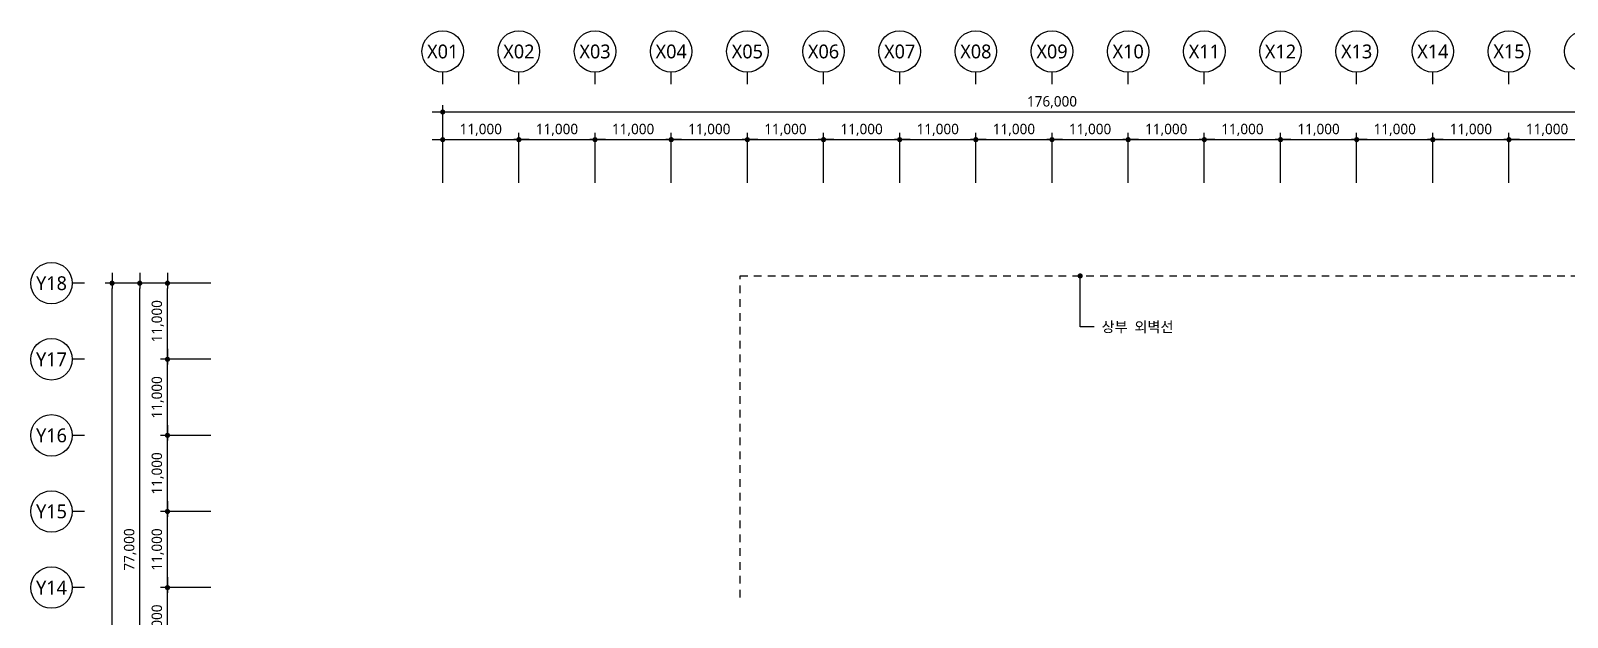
# Model space of a CAD drawing. Header units: millimetres. Extents: x 3546612 to 5615882, y 547008 to 3162891.
# Drawn here: x 4806612 to 5028530, y 702095 to 786891 of the extents above; entities that cross this region are included whole.
import ezdxf
from ezdxf.enums import TextEntityAlignment as Align

# ---------------------------------------------------------------- set-up
doc = ezdxf.new("R2010")
doc.units = ezdxf.units.MM
doc.linetypes.add('HID', pattern=[2, 1.1, -0.9])
for name, color, linetype, lineweight in [('A-AXIS-BUBL', 7, 'Continuous', 25), ('A-DIMS', 7, 'Continuous', 25), ('A-FLXX-HID2', 3, 'HID', 25), ('A-MKXS-LEAD', 7, 'Continuous', 25), ('A-MKXS-TEXT1', 3, 'Continuous', 25), ('A-XXXX-TXT2', 3, 'Continuous', 25)]:
    doc.layers.add(name, color=color, linetype=linetype, lineweight=lineweight)
doc.styles.add('HY울릉도L', font='')
doc.styles.add('돋움체', font='')
doc.styles.add('맑은고딕', font='malgun.ttf')
doc.styles.get('HY울릉도L').set_extended_font_data('HYwulM')
doc.styles.get('돋움체').set_extended_font_data('DotumChe')
doc.dimstyles.new('CDIM', dxfattribs={"dimtxt": 3, "dimasz": 1.5, "dimexe": 2, "dimexo": 1, "dimgap": 1, "dimtad": 1, "dimdec": 0, "dimrnd": 0.5, "dimzin": 0, "dimdsep": 32, "dimlunit": 6, "dimtxsty": 'HY울릉도L', "dimblk1": '_CIDOT', "dimblk2": '_CIDOT', "dimsah": 1, "dimcen": 5.5, "dimclrd": 2, "dimclre": 2, "dimclrt": 7, "dimadec": 0, "dimazin": 0, "dimtfac": 1, "dimtdec": 0, "dimtix": 1, "dimtmove": 2, "dimatfit": 1, "dimldrblk": '_CIDOT', "dimfxl": 1, "dimtolj": 1, "dimtzin": 0, "dimlwd": -1, "dimarcsym": 0})

# ---------------------------------------------------------------- blocks, each defined once
blk = doc.blocks.new('_CIDOT')
at = {"color": 0, "linetype": 'ByBlock'}
blk.add_line((2, 0), (-1, 0), dxfattribs=at)
at = {"color": 0, "linetype": 'ByBlock', "const_width": 0.5}
blk.add_lwpolyline([(-0.25, 0, 1), (0.25, 0, 1)], format="xyb", close=True, dxfattribs=at)
blk = doc.blocks.new('*D20')
at = {"layer": 'A-DIMS', "lineweight": -2, "transparency": 16777216}
for p, q in [((93193, 197121), (85943, 197121)), ((93193, 186121), (85943, 186121))]:
    blk.add_line(p, q, dxfattribs=at)
at = {"layer": 'A-DIMS', "transparency": 16777216}
blk.add_line((86943, 186871), (86943, 196371), dxfattribs=at)
at = {"layer": 'A-DIMS', "transparency": 16777216, "xscale": 750, "yscale": 750, "zscale": 750}
for p, rotation in [((86943, 197121), 90), ((86943, 186121), 270)]:
    blk.add_blockref('_CIDOT', p, dxfattribs=dict(at, rotation=rotation))
at = {"layer": 'A-DIMS', "color": 3, "transparency": 16777216, "insert": (85538, 191621), "char_height": 1500, "attachment_point": 5, "rotation": 90, "style": '맑은고딕'}
blk.add_mtext('\\A1;11,000', dxfattribs=at)
blk = doc.blocks.new('*D21')
at = {"layer": 'A-DIMS', "lineweight": -2, "transparency": 16777216}
for p, q in [((93193, 208121), (85943, 208121)), ((93193, 197121), (85943, 197121))]:
    blk.add_line(p, q, dxfattribs=at)
at = {"layer": 'A-DIMS', "transparency": 16777216}
blk.add_line((86943, 197871), (86943, 207371), dxfattribs=at)
at = {"layer": 'A-DIMS', "transparency": 16777216, "xscale": 750, "yscale": 750, "zscale": 750}
for p, rotation in [((86943, 208121), 90), ((86943, 197121), 270)]:
    blk.add_blockref('_CIDOT', p, dxfattribs=dict(at, rotation=rotation))
at = {"layer": 'A-DIMS', "color": 3, "transparency": 16777216, "insert": (85538, 202621), "char_height": 1500, "attachment_point": 5, "rotation": 90, "style": '맑은고딕'}
blk.add_mtext('\\A1;11,000', dxfattribs=at)
blk = doc.blocks.new('*D22')
at = {"layer": 'A-DIMS', "lineweight": -2, "transparency": 16777216}
for p, q in [((93193, 219121), (85943, 219121)), ((93193, 208121), (85943, 208121))]:
    blk.add_line(p, q, dxfattribs=at)
at = {"layer": 'A-DIMS', "transparency": 16777216}
blk.add_line((86943, 208871), (86943, 218371), dxfattribs=at)
at = {"layer": 'A-DIMS', "transparency": 16777216, "xscale": 750, "yscale": 750, "zscale": 750}
for p, rotation in [((86943, 219121), 90), ((86943, 208121), 270)]:
    blk.add_blockref('_CIDOT', p, dxfattribs=dict(at, rotation=rotation))
at = {"layer": 'A-DIMS', "color": 3, "transparency": 16777216, "insert": (85538, 213621), "char_height": 1500, "attachment_point": 5, "rotation": 90, "style": '맑은고딕'}
blk.add_mtext('\\A1;11,000', dxfattribs=at)
blk = doc.blocks.new('*D23')
at = {"layer": 'A-DIMS', "lineweight": -2, "transparency": 16777216}
for p, q in [((93193, 230121), (85943, 230121)), ((93193, 219121), (85943, 219121))]:
    blk.add_line(p, q, dxfattribs=at)
at = {"layer": 'A-DIMS', "transparency": 16777216}
blk.add_line((86943, 219871), (86943, 229371), dxfattribs=at)
at = {"layer": 'A-DIMS', "transparency": 16777216, "xscale": 750, "yscale": 750, "zscale": 750}
for p, rotation in [((86943, 230121), 90), ((86943, 219121), 270)]:
    blk.add_blockref('_CIDOT', p, dxfattribs=dict(at, rotation=rotation))
at = {"layer": 'A-DIMS', "color": 3, "transparency": 16777216, "insert": (85538, 224621), "char_height": 1500, "attachment_point": 5, "rotation": 90, "style": '맑은고딕'}
blk.add_mtext('\\A1;11,000', dxfattribs=at)
blk = doc.blocks.new('*D24')
at = {"layer": 'A-DIMS', "lineweight": -2, "transparency": 16777216}
for p, q in [((93193, 241121), (85943, 241121)), ((93193, 230121), (85943, 230121))]:
    blk.add_line(p, q, dxfattribs=at)
at = {"layer": 'A-DIMS', "transparency": 16777216}
blk.add_line((86943, 230871), (86943, 240371), dxfattribs=at)
at = {"layer": 'A-DIMS', "transparency": 16777216, "xscale": 750, "yscale": 750, "zscale": 750}
for p, rotation in [((86943, 241121), 90), ((86943, 230121), 270)]:
    blk.add_blockref('_CIDOT', p, dxfattribs=dict(at, rotation=rotation))
at = {"layer": 'A-DIMS', "color": 3, "transparency": 16777216, "insert": (85538, 235621), "char_height": 1500, "attachment_point": 5, "rotation": 90, "style": '맑은고딕'}
blk.add_mtext('\\A1;11,000', dxfattribs=at)
blk = doc.blocks.new('*D26')
at = {"layer": 'A-DIMS', "lineweight": -2, "transparency": 16777216}
for p, q in [((93193, 241121), (77943, 241121)), ((93193, 45121), (77943, 45121))]:
    blk.add_line(p, q, dxfattribs=at)
at = {"layer": 'A-DIMS', "transparency": 16777216}
blk.add_line((78943, 45871), (78943, 240371), dxfattribs=at)
at = {"layer": 'A-DIMS', "transparency": 16777216, "xscale": 750, "yscale": 750, "zscale": 750}
for p, rotation in [((78943, 241121), 90), ((78943, 45121), 270)]:
    blk.add_blockref('_CIDOT', p, dxfattribs=dict(at, rotation=rotation))
at = {"layer": 'A-DIMS', "color": 3, "transparency": 16777216, "insert": (77538, 143121), "char_height": 1500, "attachment_point": 5, "rotation": 90, "style": '맑은고딕'}
blk.add_mtext('\\A1;196,000', dxfattribs=at)
blk = doc.blocks.new('*D29')
at = {"layer": 'A-DIMS', "lineweight": -2, "transparency": 16777216}
for p, q in [((93193, 241121), (81943, 241121)), ((93193, 164121), (81943, 164121))]:
    blk.add_line(p, q, dxfattribs=at)
at = {"layer": 'A-DIMS', "transparency": 16777216}
blk.add_line((82943, 164871), (82943, 240371), dxfattribs=at)
at = {"layer": 'A-DIMS', "transparency": 16777216, "xscale": 750, "yscale": 750, "zscale": 750}
for p, rotation in [((82943, 241121), 90), ((82943, 164121), 270)]:
    blk.add_blockref('_CIDOT', p, dxfattribs=dict(at, rotation=rotation))
at = {"layer": 'A-DIMS', "color": 3, "transparency": 16777216, "insert": (81542, 202621), "char_height": 1500, "attachment_point": 5, "rotation": 90, "style": '맑은고딕'}
blk.add_mtext('\\A1;77,000', dxfattribs=at)
blk = doc.blocks.new('*D30')
at = {"layer": 'A-DIMS', "lineweight": -2, "transparency": 16777216}
for p, q in [((148693, 255621), (148693, 262871)), ((159693, 255621), (159693, 262871))]:
    blk.add_line(p, q, dxfattribs=at)
at = {"layer": 'A-DIMS', "transparency": 16777216}
blk.add_line((149443, 261871), (158943, 261871), dxfattribs=at)
at = {"layer": 'A-DIMS', "transparency": 16777216, "xscale": 750, "yscale": 750, "zscale": 750, "rotation": 180}
blk.add_blockref('_CIDOT', (148693, 261871), dxfattribs=at)
at = {"layer": 'A-DIMS', "transparency": 16777216, "xscale": 750, "yscale": 750, "zscale": 750}
blk.add_blockref('_CIDOT', (159693, 261871), dxfattribs=at)
at = {"layer": 'A-DIMS', "color": 3, "transparency": 16777216, "insert": (154193, 263275), "char_height": 1500, "attachment_point": 5, "style": '맑은고딕'}
blk.add_mtext('\\A1;11,000', dxfattribs=at)
blk = doc.blocks.new('*D31')
at = {"layer": 'A-DIMS', "lineweight": -2, "transparency": 16777216}
for p, q in [((159693, 255621), (159693, 262871)), ((170693, 255621), (170693, 262871))]:
    blk.add_line(p, q, dxfattribs=at)
at = {"layer": 'A-DIMS', "transparency": 16777216}
blk.add_line((160443, 261871), (169943, 261871), dxfattribs=at)
at = {"layer": 'A-DIMS', "transparency": 16777216, "xscale": 750, "yscale": 750, "zscale": 750, "rotation": 180}
blk.add_blockref('_CIDOT', (159693, 261871), dxfattribs=at)
at = {"layer": 'A-DIMS', "transparency": 16777216, "xscale": 750, "yscale": 750, "zscale": 750}
blk.add_blockref('_CIDOT', (170693, 261871), dxfattribs=at)
at = {"layer": 'A-DIMS', "color": 3, "transparency": 16777216, "insert": (165193, 263275), "char_height": 1500, "attachment_point": 5, "style": '맑은고딕'}
blk.add_mtext('\\A1;11,000', dxfattribs=at)
blk = doc.blocks.new('*D32')
at = {"layer": 'A-DIMS', "lineweight": -2, "transparency": 16777216}
for p, q in [((170693, 255621), (170693, 262871)), ((181693, 255621), (181693, 262871))]:
    blk.add_line(p, q, dxfattribs=at)
at = {"layer": 'A-DIMS', "transparency": 16777216}
blk.add_line((171443, 261871), (180943, 261871), dxfattribs=at)
at = {"layer": 'A-DIMS', "transparency": 16777216, "xscale": 750, "yscale": 750, "zscale": 750, "rotation": 180}
blk.add_blockref('_CIDOT', (170693, 261871), dxfattribs=at)
at = {"layer": 'A-DIMS', "transparency": 16777216, "xscale": 750, "yscale": 750, "zscale": 750}
blk.add_blockref('_CIDOT', (181693, 261871), dxfattribs=at)
at = {"layer": 'A-DIMS', "color": 3, "transparency": 16777216, "insert": (176193, 263275), "char_height": 1500, "attachment_point": 5, "style": '맑은고딕'}
blk.add_mtext('\\A1;11,000', dxfattribs=at)
blk = doc.blocks.new('*D33')
at = {"layer": 'A-DIMS', "lineweight": -2, "transparency": 16777216}
for p, q in [((181693, 255621), (181693, 262871)), ((192693, 255621), (192693, 262871))]:
    blk.add_line(p, q, dxfattribs=at)
at = {"layer": 'A-DIMS', "transparency": 16777216}
blk.add_line((182443, 261871), (191943, 261871), dxfattribs=at)
at = {"layer": 'A-DIMS', "transparency": 16777216, "xscale": 750, "yscale": 750, "zscale": 750, "rotation": 180}
blk.add_blockref('_CIDOT', (181693, 261871), dxfattribs=at)
at = {"layer": 'A-DIMS', "transparency": 16777216, "xscale": 750, "yscale": 750, "zscale": 750}
blk.add_blockref('_CIDOT', (192693, 261871), dxfattribs=at)
at = {"layer": 'A-DIMS', "color": 3, "transparency": 16777216, "insert": (187193, 263275), "char_height": 1500, "attachment_point": 5, "style": '맑은고딕'}
blk.add_mtext('\\A1;11,000', dxfattribs=at)
blk = doc.blocks.new('*D34')
at = {"layer": 'A-DIMS', "lineweight": -2, "transparency": 16777216}
for p, q in [((192693, 255621), (192693, 262871)), ((203693, 255621), (203693, 262871))]:
    blk.add_line(p, q, dxfattribs=at)
at = {"layer": 'A-DIMS', "transparency": 16777216}
blk.add_line((193443, 261871), (202943, 261871), dxfattribs=at)
at = {"layer": 'A-DIMS', "transparency": 16777216, "xscale": 750, "yscale": 750, "zscale": 750, "rotation": 180}
blk.add_blockref('_CIDOT', (192693, 261871), dxfattribs=at)
at = {"layer": 'A-DIMS', "transparency": 16777216, "xscale": 750, "yscale": 750, "zscale": 750}
blk.add_blockref('_CIDOT', (203693, 261871), dxfattribs=at)
at = {"layer": 'A-DIMS', "color": 3, "transparency": 16777216, "insert": (198193, 263275), "char_height": 1500, "attachment_point": 5, "style": '맑은고딕'}
blk.add_mtext('\\A1;11,000', dxfattribs=at)
blk = doc.blocks.new('*D35')
at = {"layer": 'A-DIMS', "lineweight": -2, "transparency": 16777216}
for p, q in [((203693, 255621), (203693, 262871)), ((214693, 255621), (214693, 262871))]:
    blk.add_line(p, q, dxfattribs=at)
at = {"layer": 'A-DIMS', "transparency": 16777216}
blk.add_line((204443, 261871), (213943, 261871), dxfattribs=at)
at = {"layer": 'A-DIMS', "transparency": 16777216, "xscale": 750, "yscale": 750, "zscale": 750, "rotation": 180}
blk.add_blockref('_CIDOT', (203693, 261871), dxfattribs=at)
at = {"layer": 'A-DIMS', "transparency": 16777216, "xscale": 750, "yscale": 750, "zscale": 750}
blk.add_blockref('_CIDOT', (214693, 261871), dxfattribs=at)
at = {"layer": 'A-DIMS', "color": 3, "transparency": 16777216, "insert": (209193, 263275), "char_height": 1500, "attachment_point": 5, "style": '맑은고딕'}
blk.add_mtext('\\A1;11,000', dxfattribs=at)
blk = doc.blocks.new('*D36')
at = {"layer": 'A-DIMS', "lineweight": -2, "transparency": 16777216}
for p, q in [((214693, 255621), (214693, 262871)), ((225693, 255621), (225693, 262871))]:
    blk.add_line(p, q, dxfattribs=at)
at = {"layer": 'A-DIMS', "transparency": 16777216}
blk.add_line((215443, 261871), (224943, 261871), dxfattribs=at)
at = {"layer": 'A-DIMS', "transparency": 16777216, "xscale": 750, "yscale": 750, "zscale": 750, "rotation": 180}
blk.add_blockref('_CIDOT', (214693, 261871), dxfattribs=at)
at = {"layer": 'A-DIMS', "transparency": 16777216, "xscale": 750, "yscale": 750, "zscale": 750}
blk.add_blockref('_CIDOT', (225693, 261871), dxfattribs=at)
at = {"layer": 'A-DIMS', "color": 3, "transparency": 16777216, "insert": (220193, 263275), "char_height": 1500, "attachment_point": 5, "style": '맑은고딕'}
blk.add_mtext('\\A1;11,000', dxfattribs=at)
blk = doc.blocks.new('*D37')
at = {"layer": 'A-DIMS', "lineweight": -2, "transparency": 16777216}
for p, q in [((225693, 255621), (225693, 262871)), ((236693, 255621), (236693, 262871))]:
    blk.add_line(p, q, dxfattribs=at)
at = {"layer": 'A-DIMS', "transparency": 16777216}
blk.add_line((226443, 261871), (235943, 261871), dxfattribs=at)
at = {"layer": 'A-DIMS', "transparency": 16777216, "xscale": 750, "yscale": 750, "zscale": 750, "rotation": 180}
blk.add_blockref('_CIDOT', (225693, 261871), dxfattribs=at)
at = {"layer": 'A-DIMS', "transparency": 16777216, "xscale": 750, "yscale": 750, "zscale": 750}
blk.add_blockref('_CIDOT', (236693, 261871), dxfattribs=at)
at = {"layer": 'A-DIMS', "color": 3, "transparency": 16777216, "insert": (231193, 263275), "char_height": 1500, "attachment_point": 5, "style": '맑은고딕'}
blk.add_mtext('\\A1;11,000', dxfattribs=at)
blk = doc.blocks.new('*D38')
at = {"layer": 'A-DIMS', "lineweight": -2, "transparency": 16777216}
for p, q in [((236693, 255621), (236693, 262871)), ((247693, 255621), (247693, 262871))]:
    blk.add_line(p, q, dxfattribs=at)
at = {"layer": 'A-DIMS', "transparency": 16777216}
blk.add_line((237443, 261871), (246943, 261871), dxfattribs=at)
at = {"layer": 'A-DIMS', "transparency": 16777216, "xscale": 750, "yscale": 750, "zscale": 750, "rotation": 180}
blk.add_blockref('_CIDOT', (236693, 261871), dxfattribs=at)
at = {"layer": 'A-DIMS', "transparency": 16777216, "xscale": 750, "yscale": 750, "zscale": 750}
blk.add_blockref('_CIDOT', (247693, 261871), dxfattribs=at)
at = {"layer": 'A-DIMS', "color": 3, "transparency": 16777216, "insert": (242193, 263275), "char_height": 1500, "attachment_point": 5, "style": '맑은고딕'}
blk.add_mtext('\\A1;11,000', dxfattribs=at)
blk = doc.blocks.new('*D39')
at = {"layer": 'A-DIMS', "lineweight": -2, "transparency": 16777216}
for p, q in [((247693, 255621), (247693, 262871)), ((258693, 255621), (258693, 262871))]:
    blk.add_line(p, q, dxfattribs=at)
at = {"layer": 'A-DIMS', "transparency": 16777216}
blk.add_line((248443, 261871), (257943, 261871), dxfattribs=at)
at = {"layer": 'A-DIMS', "transparency": 16777216, "xscale": 750, "yscale": 750, "zscale": 750, "rotation": 180}
blk.add_blockref('_CIDOT', (247693, 261871), dxfattribs=at)
at = {"layer": 'A-DIMS', "transparency": 16777216, "xscale": 750, "yscale": 750, "zscale": 750}
blk.add_blockref('_CIDOT', (258693, 261871), dxfattribs=at)
at = {"layer": 'A-DIMS', "color": 3, "transparency": 16777216, "insert": (253193, 263275), "char_height": 1500, "attachment_point": 5, "style": '맑은고딕'}
blk.add_mtext('\\A1;11,000', dxfattribs=at)
blk = doc.blocks.new('*D40')
at = {"layer": 'A-DIMS', "lineweight": -2, "transparency": 16777216}
for p, q in [((258693, 255621), (258693, 262871)), ((269693, 255621), (269693, 262871))]:
    blk.add_line(p, q, dxfattribs=at)
at = {"layer": 'A-DIMS', "transparency": 16777216}
blk.add_line((259443, 261871), (268943, 261871), dxfattribs=at)
at = {"layer": 'A-DIMS', "transparency": 16777216, "xscale": 750, "yscale": 750, "zscale": 750, "rotation": 180}
blk.add_blockref('_CIDOT', (258693, 261871), dxfattribs=at)
at = {"layer": 'A-DIMS', "transparency": 16777216, "xscale": 750, "yscale": 750, "zscale": 750}
blk.add_blockref('_CIDOT', (269693, 261871), dxfattribs=at)
at = {"layer": 'A-DIMS', "color": 3, "transparency": 16777216, "insert": (264193, 263275), "char_height": 1500, "attachment_point": 5, "style": '맑은고딕'}
blk.add_mtext('\\A1;11,000', dxfattribs=at)
blk = doc.blocks.new('*D41')
at = {"layer": 'A-DIMS', "lineweight": -2, "transparency": 16777216}
for p, q in [((269693, 255621), (269693, 262871)), ((280693, 255621), (280693, 262871))]:
    blk.add_line(p, q, dxfattribs=at)
at = {"layer": 'A-DIMS', "transparency": 16777216}
blk.add_line((270443, 261871), (279943, 261871), dxfattribs=at)
at = {"layer": 'A-DIMS', "transparency": 16777216, "xscale": 750, "yscale": 750, "zscale": 750, "rotation": 180}
blk.add_blockref('_CIDOT', (269693, 261871), dxfattribs=at)
at = {"layer": 'A-DIMS', "transparency": 16777216, "xscale": 750, "yscale": 750, "zscale": 750}
blk.add_blockref('_CIDOT', (280693, 261871), dxfattribs=at)
at = {"layer": 'A-DIMS', "color": 3, "transparency": 16777216, "insert": (275193, 263275), "char_height": 1500, "attachment_point": 5, "style": '맑은고딕'}
blk.add_mtext('\\A1;11,000', dxfattribs=at)
blk = doc.blocks.new('*D42')
at = {"layer": 'A-DIMS', "lineweight": -2, "transparency": 16777216}
for p, q in [((280693, 255621), (280693, 262871)), ((291693, 255621), (291693, 262871))]:
    blk.add_line(p, q, dxfattribs=at)
at = {"layer": 'A-DIMS', "transparency": 16777216}
blk.add_line((281443, 261871), (290943, 261871), dxfattribs=at)
at = {"layer": 'A-DIMS', "transparency": 16777216, "xscale": 750, "yscale": 750, "zscale": 750, "rotation": 180}
blk.add_blockref('_CIDOT', (280693, 261871), dxfattribs=at)
at = {"layer": 'A-DIMS', "transparency": 16777216, "xscale": 750, "yscale": 750, "zscale": 750}
blk.add_blockref('_CIDOT', (291693, 261871), dxfattribs=at)
at = {"layer": 'A-DIMS', "color": 3, "transparency": 16777216, "insert": (286193, 263275), "char_height": 1500, "attachment_point": 5, "style": '맑은고딕'}
blk.add_mtext('\\A1;11,000', dxfattribs=at)
blk = doc.blocks.new('*D43')
at = {"layer": 'A-DIMS', "lineweight": -2, "transparency": 16777216}
for p, q in [((126693, 255621), (126693, 266871)), ((302693, 255621), (302693, 266871))]:
    blk.add_line(p, q, dxfattribs=at)
at = {"layer": 'A-DIMS', "transparency": 16777216}
blk.add_line((127443, 265871), (301943, 265871), dxfattribs=at)
at = {"layer": 'A-DIMS', "transparency": 16777216, "xscale": 750, "yscale": 750, "zscale": 750, "rotation": 180}
blk.add_blockref('_CIDOT', (126693, 265871), dxfattribs=at)
at = {"layer": 'A-DIMS', "transparency": 16777216, "xscale": 750, "yscale": 750, "zscale": 750}
blk.add_blockref('_CIDOT', (302693, 265871), dxfattribs=at)
at = {"layer": 'A-DIMS', "color": 3, "transparency": 16777216, "insert": (214693, 267275), "char_height": 1500, "attachment_point": 5, "style": '맑은고딕'}
blk.add_mtext('\\A1;176,000', dxfattribs=at)
blk = doc.blocks.new('*D45')
at = {"layer": 'A-DIMS', "lineweight": -2, "transparency": 16777216}
for p, q in [((126693, 255621), (126693, 262871)), ((137693, 255621), (137693, 262871))]:
    blk.add_line(p, q, dxfattribs=at)
at = {"layer": 'A-DIMS', "transparency": 16777216}
blk.add_line((127443, 261871), (136943, 261871), dxfattribs=at)
at = {"layer": 'A-DIMS', "transparency": 16777216, "xscale": 750, "yscale": 750, "zscale": 750, "rotation": 180}
blk.add_blockref('_CIDOT', (126693, 261871), dxfattribs=at)
at = {"layer": 'A-DIMS', "transparency": 16777216, "xscale": 750, "yscale": 750, "zscale": 750}
blk.add_blockref('_CIDOT', (137693, 261871), dxfattribs=at)
at = {"layer": 'A-DIMS', "color": 3, "transparency": 16777216, "insert": (132193, 263275), "char_height": 1500, "attachment_point": 5, "style": '맑은고딕'}
blk.add_mtext('\\A1;11,000', dxfattribs=at)
blk = doc.blocks.new('*D46')
at = {"layer": 'A-DIMS', "lineweight": -2, "transparency": 16777216}
for p, q in [((137693, 255621), (137693, 262871)), ((148693, 255621), (148693, 262871))]:
    blk.add_line(p, q, dxfattribs=at)
at = {"layer": 'A-DIMS', "transparency": 16777216}
blk.add_line((138443, 261871), (147943, 261871), dxfattribs=at)
at = {"layer": 'A-DIMS', "transparency": 16777216, "xscale": 750, "yscale": 750, "zscale": 750, "rotation": 180}
blk.add_blockref('_CIDOT', (137693, 261871), dxfattribs=at)
at = {"layer": 'A-DIMS', "transparency": 16777216, "xscale": 750, "yscale": 750, "zscale": 750}
blk.add_blockref('_CIDOT', (148693, 261871), dxfattribs=at)
at = {"layer": 'A-DIMS', "color": 3, "transparency": 16777216, "insert": (143193, 263275), "char_height": 1500, "attachment_point": 5, "style": '맑은고딕'}
blk.add_mtext('\\A1;11,000', dxfattribs=at)
blk = doc.blocks.new('DIM(210222)')
for p, q in [((126693, 269870.6), (126693, 271620.6)), ((137693, 269870.6), (137693, 271620.6)), ((148693, 269870.6), (148693, 271620.6)), ((159693, 269870.6), (159693, 271620.6)), ((170693, 269870.6), (170693, 271620.6)), ((181693, 269870.6), (181693, 271620.6)), ((192693, 269870.6), (192693, 271620.6)), ((203693, 269870.6), (203693, 271620.6)), ((214693, 269870.6), (214693, 271620.6)), ((225693, 269870.6), (225693, 271620.6)), ((236693, 269870.6), (236693, 271620.6)), ((247693, 269870.6), (247693, 271620.6)), ((258693, 269870.6), (258693, 271620.6)), ((269693, 269870.6), (269693, 271620.6)), ((280693, 269870.6), (280693, 271620.6)), ((74943, 241120.6), (73193, 241120.6)), ((74943, 230120.6), (73193, 230120.6)), ((74943, 219120.6), (73193, 219120.6)), ((74943, 208120.6), (73193, 208120.6)), ((74943, 197120.6), (73193, 197120.6))]:
    blk.add_line(p, q)
at = {"layer": 'A-AXIS-BUBL', "ltscale": 0.2}
for centre in [(126693, 274620.6), (137693, 274620.6), (148693, 274620.6), (159693, 274620.6), (170693, 274620.6), (181693, 274620.6), (192693, 274620.6), (203693, 274620.6), (214693, 274620.6), (225693, 274620.6), (236693, 274620.6), (247693, 274620.6), (258693, 274620.6), (269693, 274620.6), (280693, 274620.6), (291693, 274620.6), (70193, 241120.6), (70193, 230120.6), (70193, 219120.6), (70193, 208120.6), (70193, 197120.6)]:
    blk.add_circle(centre, 3000, dxfattribs=at)
at = {"layer": 'A-XXXX-TXT2', "ltscale": 0.2, "style": '맑은고딕'}
for s, p in [('X01', (126693, 274620.6)), ('X02', (137693, 274620.6)), ('X03', (148693, 274620.6)), ('X04', (159693, 274620.6)), ('X05', (170693, 274620.6)), ('X06', (181693, 274620.6)), ('X07', (192693, 274620.6)), ('X08', (203693, 274620.6)), ('X09', (214693, 274620.6)), ('X10', (225693, 274620.6)), ('X11', (236693, 274620.6)), ('X12', (247693, 274620.6)), ('X13', (258693, 274620.6)), ('X14', (269693, 274620.6)), ('X15', (280693, 274620.6)), ('Y18', (70193, 241120.6)), ('Y17', (70193, 230120.6)), ('Y16', (70193, 219120.6)), ('Y15', (70193, 208120.6)), ('Y14', (70193, 197120.6))]:
    blk.add_text(s, height=2000, dxfattribs=at).set_placement(p, align=Align.MIDDLE)
at = {"layer": 'A-DIMS'}
for p1, p2, distance, picture, middle in [((126693, 255120.6), (302693, 255120.6), 10750, '*D43', (214693, 267275.5)), ((126693, 255120.6), (137693, 255120.6), 6750, '*D45', (132193, 263275.5)), ((137693, 255120.6), (148693, 255120.6), 6750, '*D46', (143193, 263275.5)), ((148693, 255120.6), (159693, 255120.6), 6750, '*D30', (154193, 263275.5)), ((159693, 255120.6), (170693, 255120.6), 6750, '*D31', (165193, 263275.5)), ((170693, 255120.6), (181693, 255120.6), 6750, '*D32', (176193, 263275.5)), ((181693, 255120.6), (192693, 255120.6), 6750, '*D33', (187193, 263275.5)), ((192693, 255120.6), (203693, 255120.6), 6750, '*D34', (198193, 263275.5)), ((203693, 255120.6), (214693, 255120.6), 6750, '*D35', (209193, 263275.5)), ((214693, 255120.6), (225693, 255120.6), 6750, '*D36', (220193, 263275.5)), ((225693, 255120.6), (236693, 255120.6), 6750, '*D37', (231193, 263275.5)), ((236693, 255120.6), (247693, 255120.6), 6750, '*D38', (242193, 263275.5)), ((247693, 255120.6), (258693, 255120.6), 6750, '*D39', (253193, 263275.5)), ((258693, 255120.6), (269693, 255120.6), 6750, '*D40', (264193, 263275.5)), ((269693, 255120.6), (280693, 255120.6), 6750, '*D41', (275193, 263275.5)), ((280693, 255120.6), (291693, 255120.6), 6750, '*D42', (286193, 263275.5)), ((93693, 45120.6), (93693, 241120.6), 14750, '*D26', (77538.1, 143120.6)), ((93693, 164120.6), (93693, 241120.6), 10750, '*D29', (81542.2, 202620.6)), ((93693, 230120.6), (93693, 241120.6), 6750, '*D24', (85538.1, 235620.6)), ((93693, 219120.6), (93693, 230120.6), 6750, '*D23', (85538.1, 224620.6)), ((93693, 208120.6), (93693, 219120.6), 6750, '*D22', (85538.1, 213620.6)), ((93693, 197120.6), (93693, 208120.6), 6750, '*D21', (85538.1, 202620.6)), ((93693, 186120.6), (93693, 197120.6), 6750, '*D20', (85538.1, 191620.6))]:
    dim = blk.add_aligned_dim(p1=p1, p2=p2, distance=distance, dimstyle='CDIM', override={"dimscale": 500, "dimtxsty": '맑은고딕', "dimclrd": 256, "dimclre": 256, "dimclrt": 3}, dxfattribs=at)
    dim.commit()
    dim.dimension.update_dxf_attribs({"geometry": picture, "text_midpoint": middle})

msp = doc.modelspace()

# ---------------------------------------------------------------- linework, layer by layer
at = {"layer": 'A-FLXX-HID2', "ltscale": 1000}
msp.add_lwpolyline([(4909061.8, 704966), (4909061.8, 751441.2), (5043161.8, 751441.2), (5043161.8, 673591.2), (5043161.8, 673591.2), (5043161.8, 660291.2), (5043161.8, 660291.2), (5043161.8, 587591.2), (5009061.8, 587591.2), (5009061.8, 603419.7)], dxfattribs=at)
at = {"layer": 'A-MKXS-LEAD', "const_width": 375}
msp.add_lwpolyline([(4957992.1, 751441.2, 1), (4958367.1, 751441.2, 1)], format="xyb", close=True, dxfattribs=at)
at = {"layer": 'A-MKXS-LEAD'}
msp.add_lwpolyline([(4960179.6, 744077.2), (4958179.6, 744077.2), (4958179.6, 751441.2)], dxfattribs=at)

# ---------------------------------------------------------------- block references
msp.add_blockref('DIM(210222)', (4739418.8, 509270.6))

# ---------------------------------------------------------------- texts
at = {"layer": 'A-MKXS-TEXT1', "style": '돋움체'}
msp.add_text('상부 외벽선', height=1500, dxfattribs=at).set_placement((4961276.6, 744077.2), align=Align.MIDDLE_LEFT)

doc.saveas('drawing.dxf')
